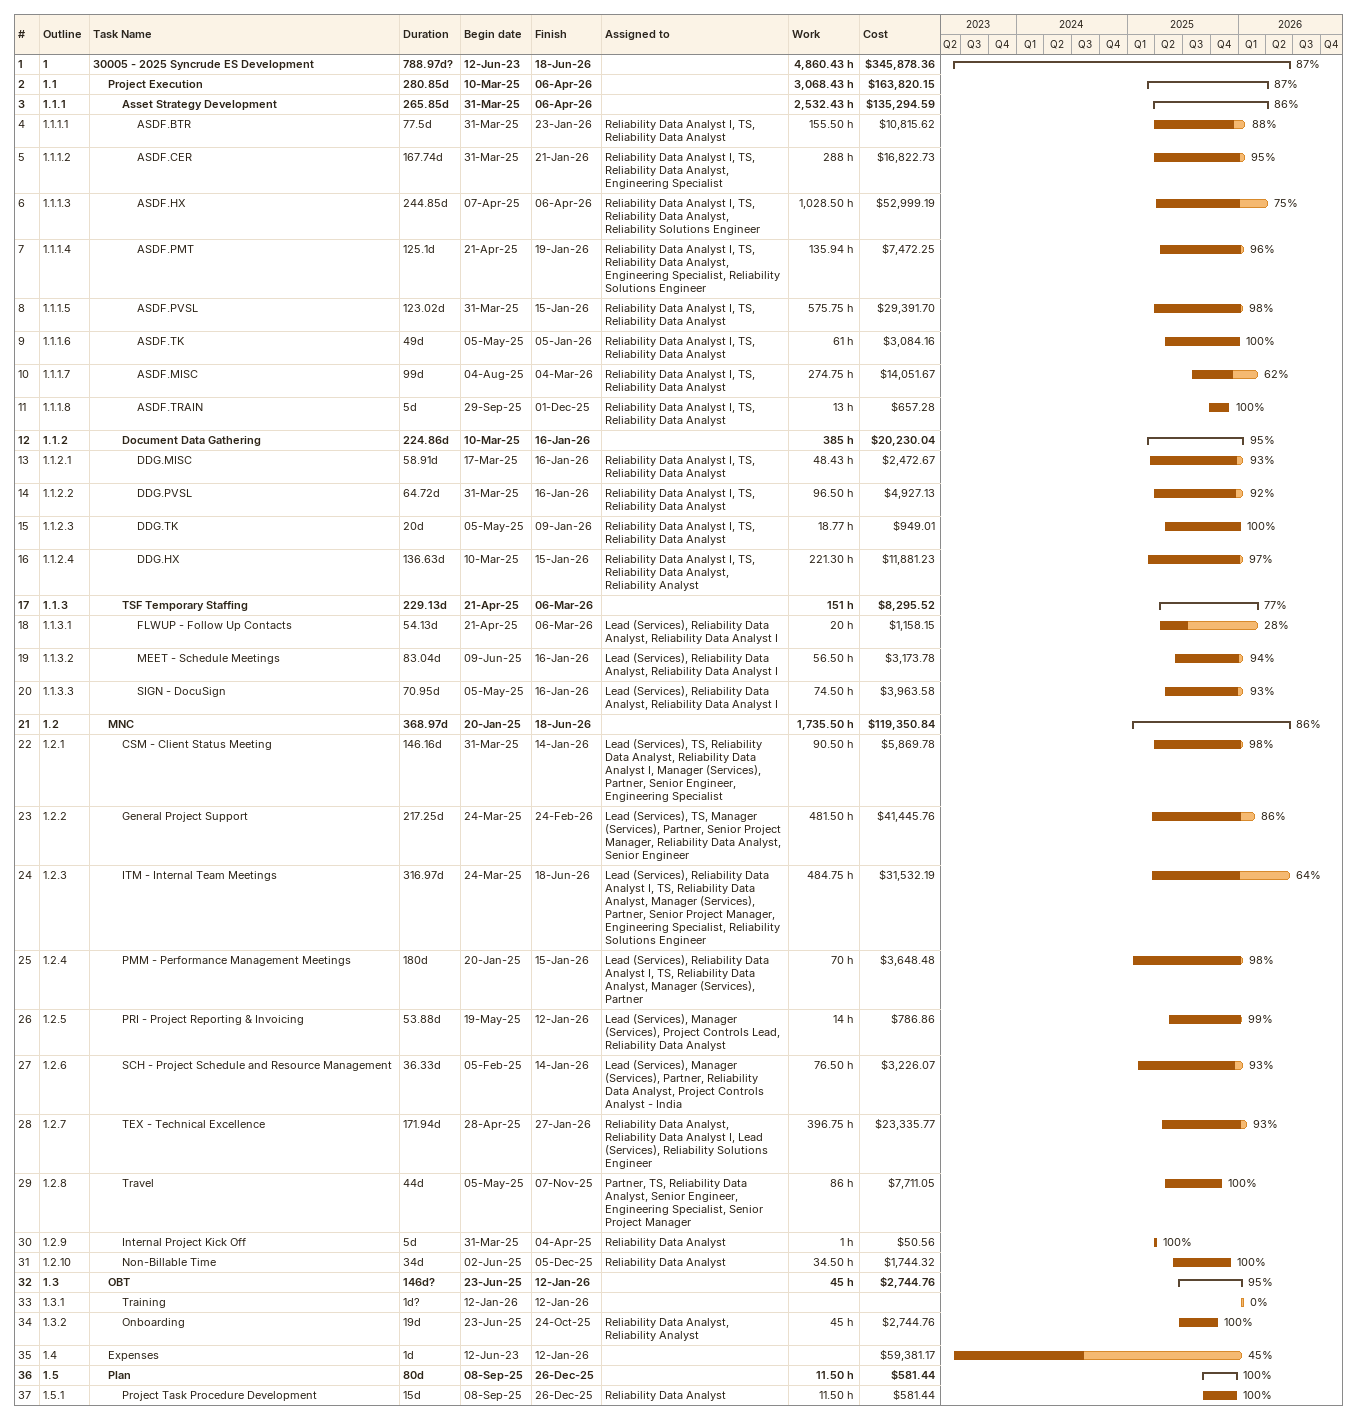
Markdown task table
| ID | WBS | Task | Duration | Start | Finish | Resources | % complete | Work (h) | Cost ($) |
|---|---|---|---|---|---|---|---|---|---|
| 1 | 1 | **30005 - 2025 Syncrude ES Development** | 788.97d? | 2023-06-12 | 2026-06-18 |  | 87 | 4860.43 | 345878.36 |
| 2 | 1.1 | **Project Execution** | 280.85d | 2025-03-10 | 2026-04-06 |  | 87 | 3068.43 | 163820.15 |
| 3 | 1.1.1 | **Asset Strategy Development** | 265.85d | 2025-03-31 | 2026-04-06 |  | 86 | 2532.43 | 135294.59 |
| 4 | 1.1.1.1 | ASDF.BTR | 77.5d | 2025-03-31 | 2026-01-23 | Reliability Data Analyst I, TS, Reliability Data Analyst | 88 | 155.50 | 10815.62 |
| 5 | 1.1.1.2 | ASDF.CER | 167.74d | 2025-03-31 | 2026-01-21 | Reliability Data Analyst I, TS, Reliability Data Analyst, Engineering Specialist | 95 | 288 | 16822.73 |
| 6 | 1.1.1.3 | ASDF.HX | 244.85d | 2025-04-07 | 2026-04-06 | Reliability Data Analyst I, TS, Reliability Data Analyst, Reliability Solutions Engineer | 75 | 1028.50 | 52999.19 |
| 7 | 1.1.1.4 | ASDF.PMT | 125.1d | 2025-04-21 | 2026-01-19 | Reliability Data Analyst I, TS, Reliability Data Analyst, Engineering Specialist, Reliability Solutions Engineer | 96 | 135.94 | 7472.25 |
| 8 | 1.1.1.5 | ASDF.PVSL | 123.02d | 2025-03-31 | 2026-01-15 | Reliability Data Analyst I, TS, Reliability Data Analyst | 98 | 575.75 | 29391.70 |
| 9 | 1.1.1.6 | ASDF.TK | 49d | 2025-05-05 | 2026-01-05 | Reliability Data Analyst I, TS, Reliability Data Analyst | 100 | 61 | 3084.16 |
| 10 | 1.1.1.7 | ASDF.MISC | 99d | 2025-08-04 | 2026-03-04 | Reliability Data Analyst I, TS, Reliability Data Analyst | 62 | 274.75 | 14051.67 |
| 11 | 1.1.1.8 | ASDF.TRAIN | 5d | 2025-09-29 | 2025-12-01 | Reliability Data Analyst I, TS, Reliability Data Analyst | 100 | 13 | 657.28 |
| 12 | 1.1.2 | **Document Data Gathering** | 224.86d | 2025-03-10 | 2026-01-16 |  | 95 | 385 | 20230.04 |
| 13 | 1.1.2.1 | DDG.MISC | 58.91d | 2025-03-17 | 2026-01-16 | Reliability Data Analyst I, TS, Reliability Data Analyst | 93 | 48.43 | 2472.67 |
| 14 | 1.1.2.2 | DDG.PVSL | 64.72d | 2025-03-31 | 2026-01-16 | Reliability Data Analyst I, TS, Reliability Data Analyst | 92 | 96.50 | 4927.13 |
| 15 | 1.1.2.3 | DDG.TK | 20d | 2025-05-05 | 2026-01-09 | Reliability Data Analyst I, TS, Reliability Data Analyst | 100 | 18.77 | 949.01 |
| 16 | 1.1.2.4 | DDG.HX | 136.63d | 2025-03-10 | 2026-01-15 | Reliability Data Analyst I, TS, Reliability Data Analyst, Reliability Analyst | 97 | 221.30 | 11881.23 |
| 17 | 1.1.3 | **TSF Temporary Staffing** | 229.13d | 2025-04-21 | 2026-03-06 |  | 77 | 151 | 8295.52 |
| 18 | 1.1.3.1 | FLWUP - Follow Up Contacts | 54.13d | 2025-04-21 | 2026-03-06 | Lead (Services), Reliability Data Analyst, Reliability Data Analyst I | 28 | 20 | 1158.15 |
| 19 | 1.1.3.2 | MEET - Schedule Meetings | 83.04d | 2025-06-09 | 2026-01-16 | Lead (Services), Reliability Data Analyst, Reliability Data Analyst I | 94 | 56.50 | 3173.78 |
| 20 | 1.1.3.3 | SIGN - DocuSign | 70.95d | 2025-05-05 | 2026-01-16 | Lead (Services), Reliability Data Analyst, Reliability Data Analyst I | 93 | 74.50 | 3963.58 |
| 21 | 1.2 | **MNC** | 368.97d | 2025-01-20 | 2026-06-18 |  | 86 | 1735.50 | 119350.84 |
| 22 | 1.2.1 | CSM - Client Status Meeting | 146.16d | 2025-03-31 | 2026-01-14 | Lead (Services), TS, Reliability Data Analyst, Reliability Data Analyst I, Manager (Services), Partner, Senior Engineer, Engineering Specialist | 98 | 90.50 | 5869.78 |
| 23 | 1.2.2 | General Project Support | 217.25d | 2025-03-24 | 2026-02-24 | Lead (Services), TS, Manager (Services), Partner, Senior Project Manager, Reliability Data Analyst, Senior Engineer | 86 | 481.50 | 41445.76 |
| 24 | 1.2.3 | ITM - Internal Team Meetings | 316.97d | 2025-03-24 | 2026-06-18 | Lead (Services), Reliability Data Analyst I, TS, Reliability Data Analyst, Manager (Services), Partner, Senior Project Manager, Engineering Specialist, Reliability Solutions Engineer | 64 | 484.75 | 31532.19 |
| 25 | 1.2.4 | PMM - Performance Management Meetings | 180d | 2025-01-20 | 2026-01-15 | Lead (Services), Reliability Data Analyst I, TS, Reliability Data Analyst, Manager (Services), Partner | 98 | 70 | 3648.48 |
| 26 | 1.2.5 | PRI - Project Reporting & Invoicing | 53.88d | 2025-05-19 | 2026-01-12 | Lead (Services), Manager (Services), Project Controls Lead, Reliability Data Analyst | 99 | 14 | 786.86 |
| 27 | 1.2.6 | SCH - Project Schedule and Resource Management | 36.33d | 2025-02-05 | 2026-01-14 | Lead (Services), Manager (Services), Partner, Reliability Data Analyst, Project Controls Analyst - India | 93 | 76.50 | 3226.07 |
| 28 | 1.2.7 | TEX - Technical Excellence | 171.94d | 2025-04-28 | 2026-01-27 | Reliability Data Analyst, Reliability Data Analyst I, Lead (Services), Reliability Solutions Engineer | 93 | 396.75 | 23335.77 |
| 29 | 1.2.8 | Travel | 44d | 2025-05-05 | 2025-11-07 | Partner, TS, Reliability Data Analyst, Senior Engineer, Engineering Specialist, Senior Project Manager | 100 | 86 | 7711.05 |
| 30 | 1.2.9 | Internal Project Kick Off | 5d | 2025-03-31 | 2025-04-04 | Reliability Data Analyst | 100 | 1 | 50.56 |
| 31 | 1.2.10 | Non-Billable Time | 34d | 2025-06-02 | 2025-12-05 | Reliability Data Analyst | 100 | 34.50 | 1744.32 |
| 32 | 1.3 | **OBT** | 146d? | 2025-06-23 | 2026-01-12 |  | 95 | 45 | 2744.76 |
| 33 | 1.3.1 | Training | 1d? | 2026-01-12 | 2026-01-12 |  | 0 |  |  |
| 34 | 1.3.2 | Onboarding | 19d | 2025-06-23 | 2025-10-24 | Reliability Data Analyst, Reliability Analyst | 100 | 45 | 2744.76 |
| 35 | 1.4 | Expenses | 1d | 2023-06-12 | 2026-01-12 |  | 45 |  | 59381.17 |
| 36 | 1.5 | **Plan** | 80d | 2025-09-08 | 2025-12-26 |  | 100 | 11.50 | 581.44 |
| 37 | 1.5.1 | Project Task Procedure Development | 15d | 2025-09-08 | 2025-12-26 | Reliability Data Analyst | 100 | 11.50 | 581.44 |
